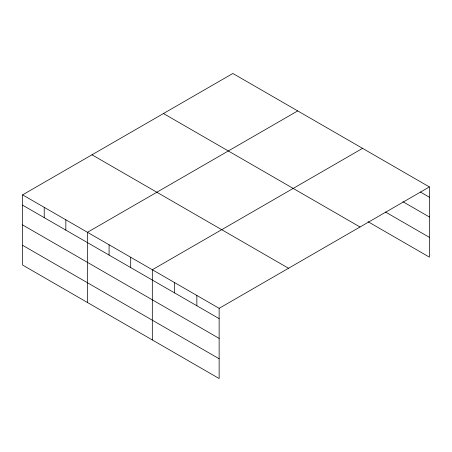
<?xml version="1.0" encoding="UTF-8"?>
<svg xmlns="http://www.w3.org/2000/svg" width="452" height="452" viewBox="0 0 452 452"><rect width="100%" height="100%" fill="white"/><g stroke="black" fill="none" stroke-linecap="round" stroke-linejoin="round"><path stroke-width="0.68" d="M429.4 186.936L232.859 73.467L22.6 194.857L22.6 265.064L219.141 378.533L219.141 308.326L429.4 186.936L429.4 257.143L367.996 221.689M297.715 110.909L87.456 232.3L87.456 302.512M362.577 148.358L152.318 269.748L152.318 339.955M420.371 192.021L429.4 197.236M402.913 201.711L429.4 217.005M385.454 211.999L429.4 237.373M163.471 113.525L360.012 226.994M91.988 154.799L288.529 268.268M22.6 194.857L219.141 308.326M22.6 205.157L219.141 318.632M22.6 224.927L219.141 338.401M22.6 245.295L219.141 358.769M196.863 295.467L196.863 305.767M174.591 282.607L174.591 292.907M130.696 257.267L130.696 267.567M109.079 244.786L109.079 255.086M65.839 219.819L65.839 230.124M44.217 207.338L44.217 217.638"/></g></svg>
